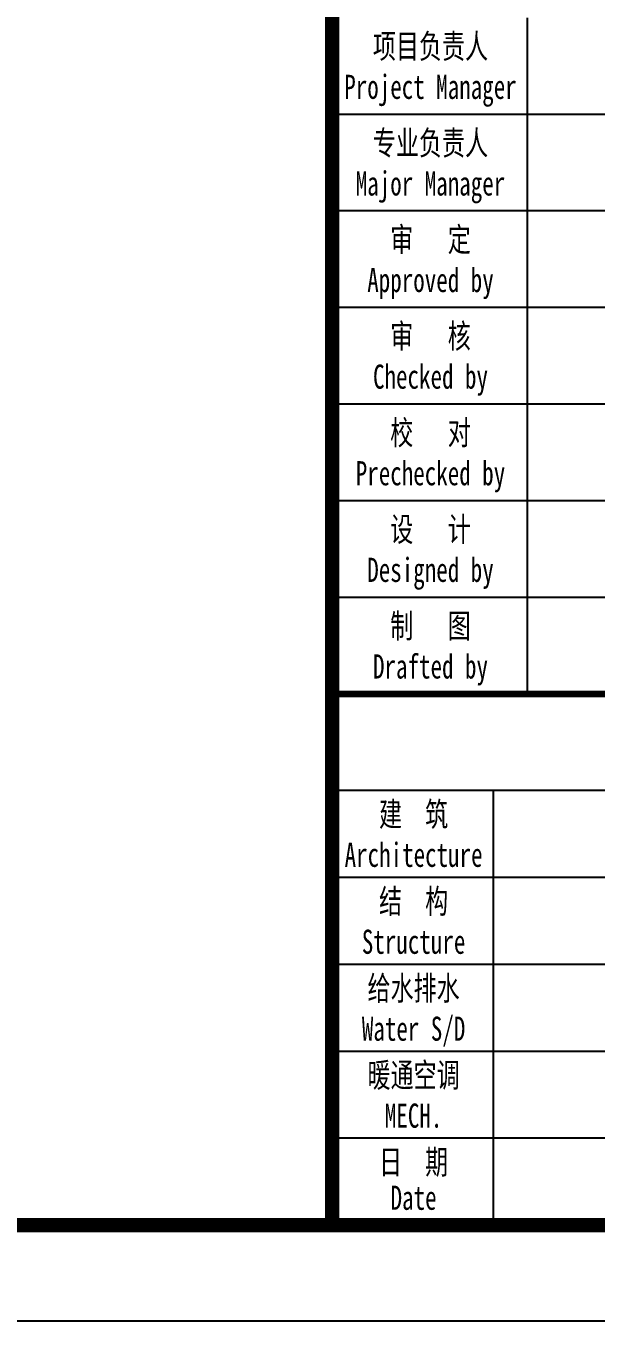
# Model space of a CAD drawing. Extents: x 177291 to 1288761, y 177638 to 322898.
# Drawn here: x 795963 to 802275, y 177960 to 192293 of the extents above; entities that cross this region are included whole.
import ezdxf
from ezdxf.enums import TextEntityAlignment as Align

# ---------------------------------------------------------------- set-up
doc = ezdxf.new("R2010")
doc.units = 0
doc.header["$LTSCALE"] = 1000
doc.layers.add('PUB_TITLE', color=4, linetype='Continuous')
doc.styles.add('_gyy_title_ST', font='', dxfattribs={"width": 0.8})
doc.styles.get('_gyy_title_ST').set_extended_font_data('SimSun')

msp = doc.modelspace()

# ---------------------------------------------------------------- linework, layer by layer
at = {"layer": 'PUB_TITLE'}
for p, q in [((801511.13, 192383.36), (801511.13, 184900.21)), ((806856.24, 191314.34), (799373.09, 191314.34)), ((806856.24, 190245.32), (799373.09, 190245.32)), ((806856.24, 189176.3), (799373.09, 189176.3)), ((806856.24, 188107.28), (799373.09, 188107.28)), ((806856.24, 187038.25), (799373.09, 187038.25)), ((806856.24, 185969.23), (799373.09, 185969.23)), ((806856.24, 183831.19), (799373.09, 183831.19)), ((801136.97, 183831.19), (801136.97, 179020.59)), ((806856.24, 182869.07), (799373.09, 182869.07)), ((806856.24, 181906.95), (799373.09, 181906.95)), ((806856.24, 180944.83), (799373.09, 180944.83)), ((806856.24, 179982.71), (799373.09, 179982.71))]:
    msp.add_line(p, q, dxfattribs=at)
msp.add_lwpolyline([(718641.01, 240960.27), (807838.39, 240960.27), (807838.39, 177959.98), (718641.01, 177959.98)], close=True, dxfattribs=at)
at = {"layer": 'PUB_TITLE', "const_width": 159.09}
for points in [[(721292.54, 179020.59), (721292.54, 239899.66), (806777.78, 239899.66), (806777.78, 179020.59)], [(799353.5, 239899.66), (806777.78, 239899.66), (806777.78, 179020.59), (799353.5, 179020.59)]]:
    msp.add_lwpolyline(points, close=True, dxfattribs=at)
at = {"layer": 'PUB_TITLE', "const_width": 74.83}
msp.add_lwpolyline([(799373.09, 184900.21), (806856.24, 184900.21)], dxfattribs=at)

# ---------------------------------------------------------------- texts
at = {"layer": 'PUB_TITLE', "style": '_gyy_title_ST', "width": 0.7}
for s, height, p in [('项目负责人', 267.255, (800442.11, 191934.37)), ('Project Manager', 267.2551, (800442.11, 191485.38)), ('专业负责人', 267.255, (800442.11, 190865.35)), ('Major Manager', 267.2551, (800442.11, 190416.36)), ('审   定', 267.255, (800442.12, 189796.33)), ('Approved by', 267.2551, (800442.11, 189347.34)), ('审   核', 267.255, (800442.12, 188727.31)), ('Checked by', 267.255, (800442.11, 188278.32)), ('校   对', 267.255, (800442.12, 187658.29)), ('Prechecked by', 267.2551, (800442.11, 187209.3)), ('设   计', 267.255, (800442.12, 186589.26)), ('Designed by', 267.2551, (800442.11, 186140.28)), ('制   图', 267.255, (800442.12, 185520.24)), ('Drafted by', 267.255, (800442.11, 185071.26)), ('建  筑', 267.255, (800255.03, 183435.65)), ('Architecture', 267.2551, (800255.03, 182986.66)), ('结  构', 267.255, (800255.03, 182473.53)), ('Structure', 267.255, (800255.03, 182024.55)), ('给水排水', 267.255, (800255.03, 181511.41)), ('Water S/D', 267.255, (800255.03, 181062.42)), ('暖通空调', 267.255, (800255.03, 180549.29)), ('MECH.', 267.255, (800255.03, 180100.31)), ('日  期', 267.255, (800255.03, 179587.17)), ('Date', 267.255, (800255.03, 179191.64))]:
    msp.add_text(s, height=height, dxfattribs=at).set_placement(p, align=Align.CENTER)

doc.saveas('drawing.dxf')
